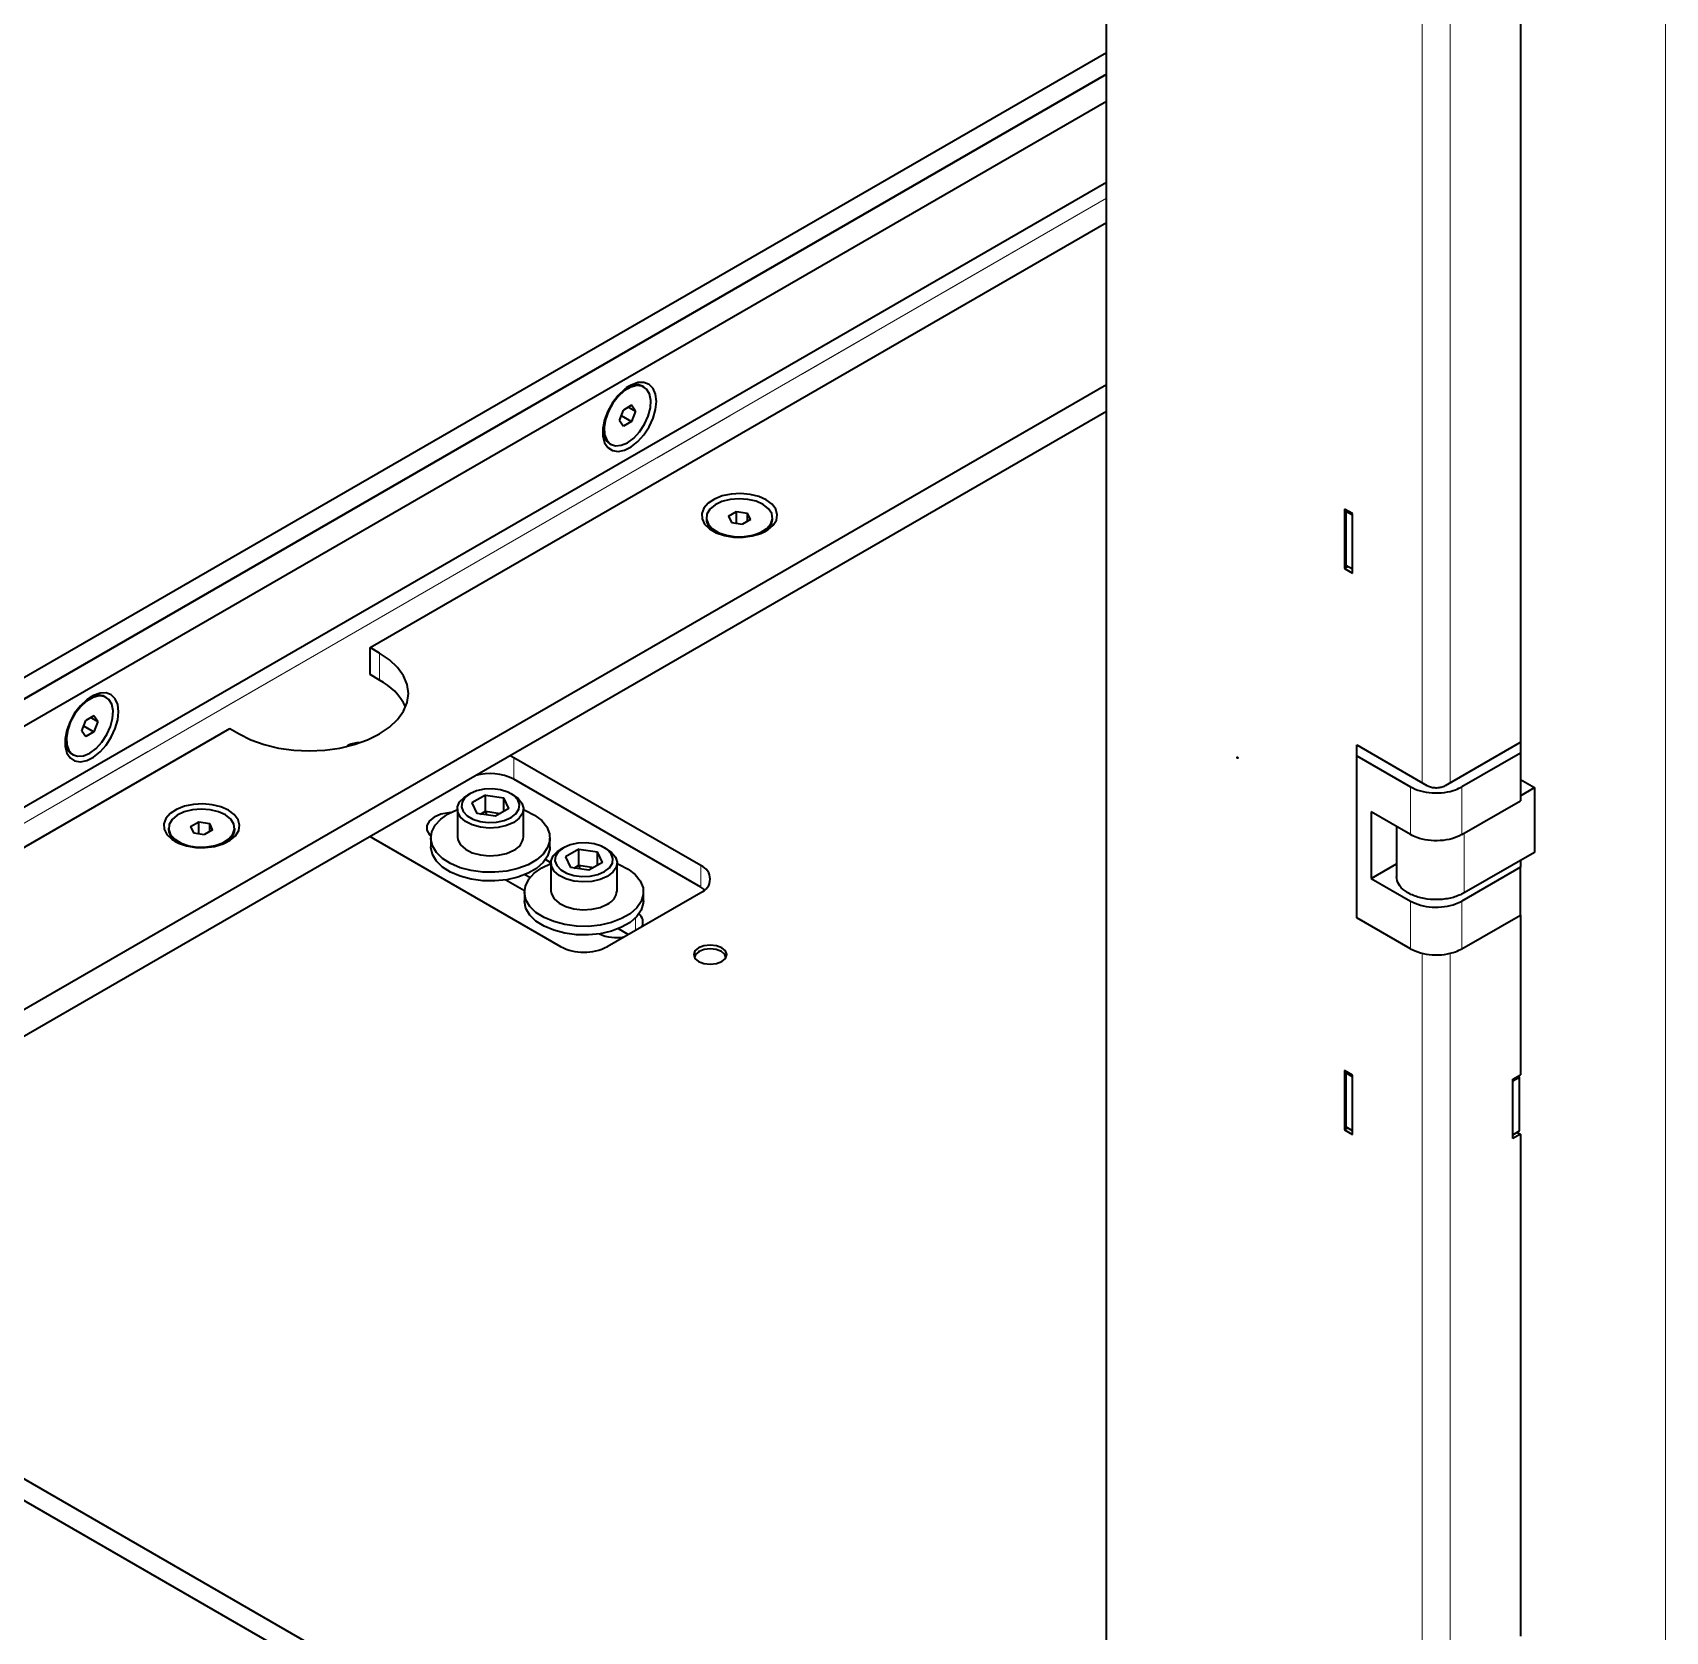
# Paper-space layout 'Blatt1' of a CAD drawing. Header units: millimetres. Extents: x 0 to 1189, y 0 to 841.
# Drawn here: x 493.14 to 517.83, y 116.74 to 140.92 of the extents above; entities that cross this region are included whole.
import ezdxf

# ---------------------------------------------------------------- set-up
doc = ezdxf.new("R2010")
doc.units = ezdxf.units.MM
doc.linetypes.add('PHANTOM', pattern=[12.7, 6.35, -1.27, 1.27, -1.27, 1.27, -1.27])

psp = doc.layouts.new('Blatt1')

# ---------------------------------------------------------------- linework, layer by layer
at = {"color": 8, "linetype": 'Continuous', "lineweight": 18}
for p, q in [((517.828, 192.42), (517.828, 51.241)), ((514.151, 167.054), (514.151, 129.579)), ((514.575, 167.056), (514.575, 129.579)), ((484.983, 124.336), (509.378, 138.419)), ((498.382, 131.133), (498.382, 131.541)), ((500.415, 129.633), (500.415, 129.959)), ((513.974, 129.518), (513.974, 128.796)), ((514.752, 129.518), (514.752, 128.796)), ((514.787, 128.816), (514.787, 127.914)), ((503.244, 128), (503.244, 128.327)), ((513.974, 127.791), (513.974, 127.069)), ((514.752, 127.791), (514.752, 127.069)), ((502.254, 127.347), (502.254, 127.535)), ((514.151, 127.003), (514.151, 89.528)), ((514.575, 127.005), (514.575, 89.528))]:
    psp.add_line(p, q, dxfattribs=at)
at = {"color": 8, "linetype": 'PHANTOM', "lineweight": 18}
for p, q in [((517.828, 192.42), (517.828, 51.241)), ((514.151, 167.054), (514.151, 129.579)), ((514.575, 167.056), (514.575, 129.579)), ((484.983, 124.336), (509.378, 138.419)), ((498.382, 131.133), (498.382, 131.541)), ((500.415, 129.633), (500.415, 129.959)), ((513.974, 129.518), (513.974, 128.796)), ((514.752, 129.518), (514.752, 128.796)), ((514.787, 128.816), (514.787, 127.914)), ((503.244, 128), (503.244, 128.327)), ((513.974, 127.791), (513.974, 127.069)), ((514.752, 127.791), (514.752, 127.069)), ((502.254, 127.347), (502.254, 127.535)), ((514.151, 127.003), (514.151, 89.528)), ((514.575, 127.005), (514.575, 89.528))]:
    psp.add_line(p, q, dxfattribs=at)
at = {"color": 7, "linetype": 'Continuous', "lineweight": 35}
for p, q in [((509.378, 88.601), (509.378, 173.603)), ((515.636, 141.248), (515.636, 130.192)), ((482.742, 125.248), (509.378, 140.624)), ((482.742, 124.921), (509.378, 140.297)), ((509.378, 140.297), (484.134, 125.725)), ((484.488, 125.52), (509.378, 139.889)), ((484.488, 124.296), (509.378, 138.664)), ((498.241, 131.623), (509.378, 138.052)), ((488.094, 123.316), (509.378, 135.603)), ((502.384, 135.564), (502.363, 135.576)), ((509.378, 135.195), (488.448, 123.112)), ((502.013, 135.061), (502.074, 135.217)), ((502.013, 135.061), (502.074, 134.974)), ((502.041, 135.133), (502.195, 135.044)), ((502.195, 135.288), (502.074, 135.217)), ((502.195, 135.044), (502.074, 134.974)), ((502.151, 135.262), (502.256, 135.201)), ((502.256, 135.201), (502.195, 135.288)), ((502.256, 135.201), (502.195, 135.044)), ((501.863, 134.71), (501.885, 134.698)), ((503.327, 133.588), (503.327, 133.563)), ((503.661, 133.613), (503.782, 133.684)), ((503.661, 133.613), (503.705, 133.517)), ((503.782, 133.684), (503.949, 133.658)), ((503.782, 133.505), (503.782, 133.684)), ((503.993, 133.562), (503.871, 133.492)), ((503.993, 133.562), (503.949, 133.658)), ((503.949, 133.536), (503.949, 133.658)), ((504.327, 133.563), (504.327, 133.588)), ((513.097, 133.65), (512.977, 133.719)), ((512.977, 133.719), (512.977, 132.821)), ((512.998, 133.682), (513.019, 133.695)), ((513.097, 133.625), (512.998, 133.682)), ((512.998, 133.682), (512.998, 132.866)), ((513.097, 132.752), (513.097, 133.65)), ((503.705, 133.517), (503.871, 133.492)), ((513.026, 132.85), (512.977, 132.821)), ((513.097, 132.809), (512.998, 132.866)), ((512.977, 132.821), (513.097, 132.752)), ((498.382, 131.541), (498.241, 131.623)), ((498.241, 131.215), (498.241, 131.623)), ((498.382, 131.133), (498.241, 131.215)), ((494.253, 130.87), (494.232, 130.882)), ((485.089, 124.03), (496.12, 130.398)), ((493.881, 130.366), (493.942, 130.523)), ((493.881, 130.366), (493.942, 130.28)), ((493.909, 130.439), (494.064, 130.35)), ((494.064, 130.593), (493.942, 130.523)), ((494.019, 130.568), (494.124, 130.507)), ((494.124, 130.507), (494.064, 130.593)), ((494.124, 130.507), (494.064, 130.35)), ((496.12, 130.398), (496.261, 130.317)), ((494.064, 130.35), (493.942, 130.28)), ((497.905, 130.143), (497.878, 130.125)), ((513.161, 129.988), (513.161, 130.151)), ((513.161, 130.151), (514.221, 129.539)), ((514.504, 129.539), (515.636, 130.192)), ((515.636, 130.192), (515.636, 130.028)), ((493.732, 130.016), (493.753, 130.004)), ((500.415, 129.959), (500.358, 129.988)), ((503.244, 128.327), (500.415, 129.959)), ((513.161, 129.988), (513.974, 129.518)), ((513.161, 127.538), (513.161, 129.988)), ((515.636, 130.028), (514.752, 129.518)), ((515.636, 130.028), (515.636, 129.306)), ((503.244, 128), (500.415, 129.633)), ((515.636, 129.628), (515.848, 129.506)), ((499.75, 129.412), (499.708, 129.388)), ((499.987, 129.394), (499.783, 129.276)), ((499.987, 129.394), (500.266, 129.351)), ((499.987, 129.149), (499.987, 129.394)), ((500.415, 129.388), (500.373, 129.412)), ((515.636, 129.383), (515.848, 129.506)), ((515.848, 129.506), (515.848, 128.526)), ((499.425, 129.11), (499.562, 129.175)), ((499.562, 129.184), (499.562, 128.763)), ((499.783, 129.276), (499.858, 129.115)), ((499.913, 129.106), (499.987, 129.149)), ((499.987, 129.149), (500.21, 129.114)), ((499.987, 129.149), (500.002, 129.093)), ((500.34, 129.19), (500.136, 129.072)), ((500.34, 129.19), (500.266, 129.351)), ((500.266, 129.147), (500.266, 129.351)), ((500.562, 128.763), (500.562, 129.184)), ((513.974, 128.796), (513.38, 129.138)), ((513.38, 129.138), (513.38, 128.134)), ((514.752, 128.796), (515.636, 129.306)), ((495.195, 128.893), (495.195, 128.869)), ((495.529, 128.919), (495.651, 128.989)), ((495.529, 128.919), (495.574, 128.823)), ((495.651, 128.989), (495.817, 128.963)), ((495.651, 128.811), (495.651, 128.989)), ((495.861, 128.868), (495.817, 128.963)), ((495.817, 128.842), (495.817, 128.963)), ((496.195, 128.869), (496.195, 128.893)), ((500.136, 129.072), (499.858, 129.115)), ((513.763, 128.917), (513.763, 128.159)), ((495.574, 128.823), (495.74, 128.797)), ((495.861, 128.868), (495.74, 128.797)), ((498.245, 128.768), (498.294, 128.735)), ((498.294, 128.735), (501.122, 127.102)), ((499.162, 128.743), (499.162, 128.612)), ((500.962, 128.612), (500.962, 128.743)), ((500.976, 128.37), (500.895, 128.417)), ((501.165, 128.596), (501.122, 128.572)), ((501.401, 128.577), (501.197, 128.46)), ((501.197, 128.46), (501.272, 128.299)), ((501.401, 128.577), (501.68, 128.534)), ((501.401, 128.332), (501.401, 128.577)), ((501.755, 128.373), (501.68, 128.534)), ((501.68, 128.33), (501.68, 128.534)), ((501.829, 128.572), (501.787, 128.596)), ((515.848, 128.526), (514.787, 127.914)), ((515.636, 128.403), (515.636, 128.301)), ((500.659, 128.145), (500.583, 128.189)), ((500.839, 128.294), (500.976, 128.359)), ((500.976, 128.367), (500.976, 127.947)), ((501.551, 128.256), (501.272, 128.299)), ((501.328, 128.29), (501.401, 128.332)), ((501.401, 128.332), (501.624, 128.298)), ((501.401, 128.332), (501.416, 128.276)), ((501.755, 128.373), (501.551, 128.256)), ((501.976, 127.947), (501.976, 128.367)), ((513.38, 128.134), (513.763, 128.355)), ((513.38, 128.134), (513.974, 127.791)), ((515.636, 128.301), (514.752, 127.791)), ((515.636, 127.579), (515.636, 128.301)), ((500.295, 128.11), (500.577, 127.948)), ((500.576, 127.927), (500.576, 127.796)), ((501.829, 127.102), (503.244, 127.918)), ((502.376, 127.796), (502.376, 127.927)), ((503.302, 127.959), (503.244, 128)), ((513.974, 127.069), (513.161, 127.538)), ((514.752, 127.069), (515.636, 127.579)), ((515.636, 127.579), (515.636, 125.162)), ((502.147, 127.286), (501.997, 127.372)), ((503.216, 127.028), (503.208, 127.023)), ((503.562, 127.023), (503.554, 127.028)), ((513.097, 125.158), (512.977, 125.227)), ((512.977, 125.227), (512.977, 124.329)), ((512.998, 125.19), (513.019, 125.203)), ((513.097, 125.133), (512.998, 125.19)), ((512.998, 125.19), (512.998, 124.374)), ((513.097, 124.26), (513.097, 125.158)), ((515.523, 125.096), (515.636, 125.162)), ((515.523, 125.072), (515.622, 125.129)), ((515.523, 124.198), (515.523, 125.096)), ((515.622, 125.129), (515.6, 125.141)), ((515.622, 124.313), (515.622, 125.129)), ((513.026, 124.358), (512.977, 124.329)), ((512.977, 124.329), (513.097, 124.26)), ((513.097, 124.317), (512.998, 124.374)), ((515.523, 124.255), (515.622, 124.313)), ((515.636, 124.264), (515.523, 124.198)), ((515.586, 124.292), (515.636, 124.264)), ((515.636, 124.264), (515.636, 116.67)), ((508.37, 110.182), (488.861, 121.444)), ((508.646, 109.696), (488.861, 121.118))]:
    psp.add_line(p, q, dxfattribs=at)
at = {"color": 7, "linetype": 'PHANTOM', "lineweight": 18}
for p, q in [((509.378, 88.601), (509.378, 173.603)), ((515.636, 141.248), (515.636, 130.192)), ((482.742, 125.248), (509.378, 140.624)), ((482.742, 124.921), (509.378, 140.297)), ((509.378, 140.297), (484.134, 125.725)), ((484.488, 125.52), (509.378, 139.889)), ((484.488, 124.296), (509.378, 138.664)), ((498.241, 131.623), (509.378, 138.052)), ((488.094, 123.316), (509.378, 135.603)), ((502.384, 135.564), (502.363, 135.576)), ((509.378, 135.195), (488.448, 123.112)), ((502.013, 135.061), (502.074, 135.217)), ((502.013, 135.061), (502.074, 134.974)), ((502.041, 135.133), (502.195, 135.044)), ((502.195, 135.288), (502.074, 135.217)), ((502.195, 135.044), (502.074, 134.974)), ((502.151, 135.262), (502.256, 135.201)), ((502.256, 135.201), (502.195, 135.288)), ((502.256, 135.201), (502.195, 135.044)), ((501.863, 134.71), (501.885, 134.698)), ((503.327, 133.588), (503.327, 133.563)), ((503.661, 133.613), (503.782, 133.684)), ((503.661, 133.613), (503.705, 133.517)), ((503.782, 133.684), (503.949, 133.658)), ((503.782, 133.505), (503.782, 133.684)), ((503.993, 133.562), (503.871, 133.492)), ((503.993, 133.562), (503.949, 133.658)), ((503.949, 133.536), (503.949, 133.658)), ((504.327, 133.563), (504.327, 133.588)), ((513.097, 133.65), (512.977, 133.719)), ((512.977, 133.719), (512.977, 132.821)), ((512.998, 133.682), (513.019, 133.695)), ((513.097, 133.625), (512.998, 133.682)), ((512.998, 133.682), (512.998, 132.866)), ((513.097, 132.752), (513.097, 133.65)), ((503.705, 133.517), (503.871, 133.492)), ((513.026, 132.85), (512.977, 132.821)), ((513.097, 132.809), (512.998, 132.866)), ((512.977, 132.821), (513.097, 132.752)), ((498.382, 131.541), (498.241, 131.623)), ((498.241, 131.215), (498.241, 131.623)), ((498.382, 131.133), (498.241, 131.215)), ((494.253, 130.87), (494.232, 130.882)), ((485.089, 124.03), (496.12, 130.398)), ((493.881, 130.366), (493.942, 130.523)), ((493.881, 130.366), (493.942, 130.28)), ((493.909, 130.439), (494.064, 130.35)), ((494.064, 130.593), (493.942, 130.523)), ((494.019, 130.568), (494.124, 130.507)), ((494.124, 130.507), (494.064, 130.593)), ((494.124, 130.507), (494.064, 130.35)), ((496.12, 130.398), (496.261, 130.317)), ((494.064, 130.35), (493.942, 130.28)), ((497.905, 130.143), (497.878, 130.125)), ((513.161, 129.988), (513.161, 130.151)), ((513.161, 130.151), (514.221, 129.539)), ((514.504, 129.539), (515.636, 130.192)), ((515.636, 130.192), (515.636, 130.028)), ((493.732, 130.016), (493.753, 130.004)), ((500.415, 129.959), (500.358, 129.988)), ((503.244, 128.327), (500.415, 129.959)), ((513.161, 129.988), (513.974, 129.518)), ((513.161, 127.538), (513.161, 129.988)), ((515.636, 130.028), (514.752, 129.518)), ((515.636, 130.028), (515.636, 129.306)), ((503.244, 128), (500.415, 129.633)), ((515.636, 129.628), (515.848, 129.506)), ((499.75, 129.412), (499.708, 129.388)), ((499.987, 129.394), (499.783, 129.276)), ((499.987, 129.394), (500.266, 129.351)), ((499.987, 129.149), (499.987, 129.394)), ((500.415, 129.388), (500.373, 129.412)), ((515.636, 129.383), (515.848, 129.506)), ((515.848, 129.506), (515.848, 128.526)), ((499.425, 129.11), (499.562, 129.175)), ((499.562, 129.184), (499.562, 128.763)), ((499.783, 129.276), (499.858, 129.115)), ((499.913, 129.106), (499.987, 129.149)), ((499.987, 129.149), (500.21, 129.114)), ((499.987, 129.149), (500.002, 129.093)), ((500.34, 129.19), (500.136, 129.072)), ((500.34, 129.19), (500.266, 129.351)), ((500.266, 129.147), (500.266, 129.351)), ((500.562, 128.763), (500.562, 129.184)), ((513.974, 128.796), (513.38, 129.138)), ((513.38, 129.138), (513.38, 128.134)), ((514.752, 128.796), (515.636, 129.306)), ((495.195, 128.893), (495.195, 128.869)), ((495.529, 128.919), (495.651, 128.989)), ((495.529, 128.919), (495.574, 128.823)), ((495.651, 128.989), (495.817, 128.963)), ((495.651, 128.811), (495.651, 128.989)), ((495.861, 128.868), (495.817, 128.963)), ((495.817, 128.842), (495.817, 128.963)), ((496.195, 128.869), (496.195, 128.893)), ((500.136, 129.072), (499.858, 129.115)), ((513.763, 128.917), (513.763, 128.159)), ((495.574, 128.823), (495.74, 128.797)), ((495.861, 128.868), (495.74, 128.797)), ((498.245, 128.768), (498.294, 128.735)), ((498.294, 128.735), (501.122, 127.102)), ((499.162, 128.743), (499.162, 128.612)), ((500.962, 128.612), (500.962, 128.743)), ((500.976, 128.37), (500.895, 128.417)), ((501.165, 128.596), (501.122, 128.572)), ((501.401, 128.577), (501.197, 128.46)), ((501.197, 128.46), (501.272, 128.299)), ((501.401, 128.577), (501.68, 128.534)), ((501.401, 128.332), (501.401, 128.577)), ((501.755, 128.373), (501.68, 128.534)), ((501.68, 128.33), (501.68, 128.534)), ((501.829, 128.572), (501.787, 128.596)), ((515.848, 128.526), (514.787, 127.914)), ((515.636, 128.403), (515.636, 128.301)), ((500.659, 128.145), (500.583, 128.189)), ((500.839, 128.294), (500.976, 128.359)), ((500.976, 128.367), (500.976, 127.947)), ((501.551, 128.256), (501.272, 128.299)), ((501.328, 128.29), (501.401, 128.332)), ((501.401, 128.332), (501.624, 128.298)), ((501.401, 128.332), (501.416, 128.276)), ((501.755, 128.373), (501.551, 128.256)), ((501.976, 127.947), (501.976, 128.367)), ((513.38, 128.134), (513.763, 128.355)), ((513.38, 128.134), (513.974, 127.791)), ((515.636, 128.301), (514.752, 127.791)), ((515.636, 127.579), (515.636, 128.301)), ((500.295, 128.11), (500.577, 127.948)), ((500.576, 127.927), (500.576, 127.796)), ((501.829, 127.102), (503.244, 127.918)), ((502.376, 127.796), (502.376, 127.927)), ((503.302, 127.959), (503.244, 128)), ((513.974, 127.069), (513.161, 127.538)), ((514.752, 127.069), (515.636, 127.579)), ((515.636, 127.579), (515.636, 125.162)), ((502.147, 127.286), (501.997, 127.372)), ((503.216, 127.028), (503.208, 127.023)), ((503.562, 127.023), (503.554, 127.028)), ((513.097, 125.158), (512.977, 125.227)), ((512.977, 125.227), (512.977, 124.329)), ((512.998, 125.19), (513.019, 125.203)), ((513.097, 125.133), (512.998, 125.19)), ((512.998, 125.19), (512.998, 124.374)), ((513.097, 124.26), (513.097, 125.158)), ((515.523, 125.096), (515.636, 125.162)), ((515.523, 125.072), (515.622, 125.129)), ((515.523, 124.198), (515.523, 125.096)), ((515.622, 125.129), (515.6, 125.141)), ((515.622, 124.313), (515.622, 125.129)), ((513.026, 124.358), (512.977, 124.329)), ((512.977, 124.329), (513.097, 124.26)), ((513.097, 124.317), (512.998, 124.374)), ((515.523, 124.255), (515.622, 124.313)), ((515.636, 124.264), (515.523, 124.198)), ((515.586, 124.292), (515.636, 124.264)), ((515.636, 124.264), (515.636, 116.67)), ((508.37, 110.182), (488.861, 121.444)), ((508.646, 109.696), (488.861, 121.118))]:
    psp.add_line(p, q, dxfattribs=at)
at = {"color": 7, "linetype": 'Continuous', "lineweight": 35, "flags": 128}
for points in [[(502.571, 135.347), (502.558, 135.456), (502.521, 135.544), (502.461, 135.604), (502.383, 135.634), (502.291, 135.631), (502.191, 135.595), (502.089, 135.529), (501.993, 135.437), (501.907, 135.325), (501.837, 135.199), (501.788, 135.068), (501.763, 134.94), (501.763, 134.822), (501.788, 134.723), (501.837, 134.649), (501.907, 134.603), (501.993, 134.59), (502.089, 134.609), (502.191, 134.661), (502.291, 134.74), (502.383, 134.843), (502.461, 134.963), (502.521, 135.093), (502.558, 135.223), (502.571, 135.347)], [(502.135, 134.723), (502.23, 134.793), (502.318, 134.888), (502.393, 135.001), (502.448, 135.124), (502.481, 135.248), (502.487, 135.362), (502.468, 135.46), (502.423, 135.533), (502.358, 135.576), (502.275, 135.587), (502.183, 135.563), (502.086, 135.508), (501.994, 135.424), (501.911, 135.319), (501.846, 135.2), (501.801, 135.075), (501.782, 134.955), (501.788, 134.848), (501.821, 134.762), (501.876, 134.703), (501.951, 134.676), (502.039, 134.683), (502.135, 134.723)], [(504.232, 133.857), (504.119, 133.908), (503.987, 133.941), (503.845, 133.954), (503.702, 133.946), (503.567, 133.918), (503.448, 133.871), (503.353, 133.809), (503.287, 133.735), (503.256, 133.654), (503.261, 133.571), (503.301, 133.492), (503.374, 133.42), (503.475, 133.362), (503.599, 133.319), (503.737, 133.296), (503.881, 133.294), (504.021, 133.312), (504.149, 133.349), (504.257, 133.404), (504.338, 133.473), (504.387, 133.551), (504.4, 133.634), (504.378, 133.715), (504.321, 133.792), (504.232, 133.857)], [(503.956, 133.866), (503.821, 133.876), (503.687, 133.865), (503.562, 133.833), (503.458, 133.782), (503.38, 133.717), (503.336, 133.643), (503.329, 133.565), (503.358, 133.488), (503.422, 133.418), (503.516, 133.362), (503.633, 133.322), (503.765, 133.301), (503.901, 133.302), (504.031, 133.324), (504.147, 133.366), (504.239, 133.424), (504.3, 133.494), (504.326, 133.571), (504.315, 133.65), (504.268, 133.723), (504.188, 133.787), (504.082, 133.836), (503.956, 133.866)], [(496.261, 130.317), (496.44, 130.228), (496.641, 130.157), (496.858, 130.105), (497.087, 130.074), (497.322, 130.063), (497.556, 130.074), (497.785, 130.105), (498.003, 130.157), (498.203, 130.228), (498.382, 130.317), (498.535, 130.42), (498.658, 130.536), (498.748, 130.661), (498.803, 130.794), (498.822, 130.929), (498.803, 131.064), (498.748, 131.197), (498.658, 131.322), (498.535, 131.438), (498.382, 131.541)], [(494.439, 130.653), (494.426, 130.762), (494.389, 130.85), (494.329, 130.91), (494.251, 130.94), (494.159, 130.937), (494.059, 130.901), (493.958, 130.835), (493.861, 130.743), (493.775, 130.63), (493.705, 130.505), (493.656, 130.374), (493.631, 130.245), (493.631, 130.128), (493.656, 130.029), (493.705, 129.954), (493.775, 129.909), (493.861, 129.895), (493.958, 129.915), (494.059, 129.966), (494.159, 130.046), (494.251, 130.149), (494.329, 130.269), (494.389, 130.398), (494.426, 130.529), (494.439, 130.653)], [(494.003, 130.028), (494.098, 130.099), (494.186, 130.194), (494.261, 130.307), (494.317, 130.43), (494.349, 130.553), (494.356, 130.668), (494.336, 130.766), (494.292, 130.839), (494.226, 130.882), (494.144, 130.892), (494.051, 130.869), (493.955, 130.813), (493.862, 130.73), (493.78, 130.624), (493.714, 130.505), (493.67, 130.381), (493.65, 130.261), (493.657, 130.154), (493.689, 130.068), (493.744, 130.009), (493.819, 129.982), (493.907, 129.988), (494.003, 130.028)], [(511.358, 129.951), (511.355, 129.953), (511.353, 129.956), (511.351, 129.959), (511.351, 129.963), (511.351, 129.966), (511.353, 129.967), (511.355, 129.968), (511.358, 129.967), (511.36, 129.965), (511.363, 129.962), (511.364, 129.958), (511.365, 129.955), (511.364, 129.952), (511.363, 129.95), (511.36, 129.95), (511.358, 129.951)], [(500.415, 128.98), (500.307, 128.932), (500.18, 128.903), (500.045, 128.895), (499.91, 128.909), (499.787, 128.943), (499.685, 128.994), (499.61, 129.06), (499.569, 129.135), (499.564, 129.213), (499.596, 129.29), (499.663, 129.358), (499.708, 129.388)], [(500.373, 129.053), (500.448, 129.111), (500.492, 129.179), (500.501, 129.251), (500.474, 129.322), (500.414, 129.385), (500.325, 129.436), (500.215, 129.471), (500.093, 129.486), (499.968, 129.481), (499.851, 129.456), (499.75, 129.412), (499.675, 129.355), (499.632, 129.287), (499.623, 129.215), (499.649, 129.144), (499.709, 129.081), (499.798, 129.03), (499.908, 128.995), (500.03, 128.98), (500.155, 128.985), (500.272, 129.01), (500.373, 129.053)], [(500.415, 129.388), (500.48, 129.342), (500.538, 129.271), (500.561, 129.194), (500.547, 129.116), (500.497, 129.042), (500.415, 128.98)], [(496.101, 129.163), (495.987, 129.214), (495.855, 129.247), (495.713, 129.26), (495.57, 129.252), (495.435, 129.224), (495.316, 129.177), (495.221, 129.115), (495.156, 129.041), (495.124, 128.96), (495.129, 128.877), (495.169, 128.797), (495.242, 128.726), (495.344, 128.667), (495.467, 128.625), (495.606, 128.602), (495.749, 128.599), (495.89, 128.617), (496.018, 128.655), (496.125, 128.71), (496.206, 128.778), (496.255, 128.857), (496.268, 128.939), (496.246, 129.021), (496.189, 129.097), (496.101, 129.163)], [(495.825, 129.172), (495.69, 129.182), (495.555, 129.17), (495.431, 129.138), (495.326, 129.088), (495.249, 129.023), (495.205, 128.949), (495.197, 128.87), (495.226, 128.794), (495.29, 128.724), (495.384, 128.667), (495.501, 128.627), (495.633, 128.607), (495.769, 128.608), (495.9, 128.63), (496.015, 128.671), (496.107, 128.73), (496.168, 128.8), (496.194, 128.877), (496.184, 128.955), (496.137, 129.029), (496.057, 129.093), (495.95, 129.142), (495.825, 129.172)], [(499.457, 129.128), (499.433, 129.126), (499.314, 129.104), (499.213, 129.061), (499.14, 129.003), (499.101, 128.934), (499.101, 128.862), (499.14, 128.793), (499.163, 128.77)], [(500.562, 129.175), (500.594, 129.162), (500.729, 129.091), (500.837, 129.007), (500.913, 128.911), (500.954, 128.809), (500.959, 128.704), (500.927, 128.6), (500.859, 128.502), (500.759, 128.415), (500.63, 128.34), (500.478, 128.282), (500.309, 128.243), (500.13, 128.225), (499.948, 128.228), (499.771, 128.251), (499.605, 128.295), (499.458, 128.357), (499.336, 128.435), (499.244, 128.526), (499.185, 128.626), (499.162, 128.73), (499.176, 128.835), (499.226, 128.936), (499.31, 129.029), (499.425, 129.11), (499.425, 129.11)], [(499.562, 128.763), (499.569, 128.714), (499.61, 128.639), (499.685, 128.574), (499.787, 128.522), (499.91, 128.488), (500.045, 128.475), (500.18, 128.483), (500.307, 128.512), (500.415, 128.559)], [(501.787, 128.237), (501.862, 128.295), (501.906, 128.362), (501.915, 128.435), (501.888, 128.505), (501.828, 128.569), (501.74, 128.62), (501.63, 128.654), (501.507, 128.67), (501.382, 128.665), (501.265, 128.639), (501.165, 128.596), (501.09, 128.538), (501.046, 128.47), (501.037, 128.398), (501.064, 128.328), (501.124, 128.264), (501.212, 128.213), (501.322, 128.178), (501.444, 128.163), (501.569, 128.168), (501.687, 128.194), (501.787, 128.237)], [(500.962, 128.612), (500.959, 128.573), (500.927, 128.469), (500.859, 128.372), (500.759, 128.284), (500.63, 128.21), (500.478, 128.152), (500.309, 128.113), (500.13, 128.094), (499.948, 128.097), (499.771, 128.121), (499.605, 128.165), (499.458, 128.227), (499.336, 128.305), (499.244, 128.395), (499.185, 128.495), (499.162, 128.599), (499.162, 128.612)], [(501.829, 128.163), (501.721, 128.116), (501.594, 128.087), (501.459, 128.079), (501.325, 128.092), (501.202, 128.126), (501.099, 128.178), (501.024, 128.244), (500.983, 128.318), (500.978, 128.397), (501.011, 128.473), (501.077, 128.542), (501.122, 128.572)], [(501.829, 128.572), (501.894, 128.526), (501.952, 128.455), (501.976, 128.377), (501.962, 128.299), (501.912, 128.226), (501.829, 128.163)], [(501.976, 128.359), (502.009, 128.345), (502.144, 128.275), (502.251, 128.19), (502.327, 128.095), (502.369, 127.992), (502.373, 127.887), (502.341, 127.784), (502.274, 127.686), (502.173, 127.598), (502.045, 127.524), (501.893, 127.466), (501.723, 127.427), (501.544, 127.408), (501.362, 127.411), (501.185, 127.435), (501.019, 127.479), (500.872, 127.541), (500.75, 127.619), (500.658, 127.71), (500.599, 127.809), (500.576, 127.913), (500.59, 128.018), (500.64, 128.119), (500.724, 128.212), (500.839, 128.294), (500.839, 128.294)], [(500.976, 127.947), (500.983, 127.898), (501.024, 127.823), (501.099, 127.757), (501.202, 127.706), (501.325, 127.672), (501.459, 127.658), (501.594, 127.667), (501.721, 127.695), (501.829, 127.743)], [(502.376, 127.796), (502.373, 127.756), (502.341, 127.653), (502.274, 127.555), (502.173, 127.468), (502.045, 127.393), (501.893, 127.335), (501.723, 127.296), (501.544, 127.278), (501.362, 127.281), (501.185, 127.304), (501.019, 127.348), (500.872, 127.41), (500.75, 127.488), (500.658, 127.579), (500.599, 127.678), (500.576, 127.783), (500.576, 127.796)], [(503.208, 127.082), (503.154, 127.035), (503.135, 126.98), (503.154, 126.924), (503.208, 126.877), (503.289, 126.846), (503.385, 126.835), (503.481, 126.846), (503.562, 126.877), (503.616, 126.924), (503.635, 126.98), (503.616, 127.035), (503.562, 127.082), (503.481, 127.113), (503.385, 127.124), (503.289, 127.113), (503.208, 127.082)], [(503.216, 127.028), (503.165, 126.983), (503.147, 126.936)], [(503.623, 126.936), (503.606, 126.983), (503.554, 127.028), (503.476, 127.058), (503.385, 127.068), (503.294, 127.058), (503.216, 127.028)]]:
    psp.add_lwpolyline(points, dxfattribs=at)
at = {"color": 7, "linetype": 'PHANTOM', "lineweight": 18, "flags": 128}
for points in [[(502.571, 135.347), (502.558, 135.456), (502.521, 135.544), (502.461, 135.604), (502.383, 135.634), (502.291, 135.631), (502.191, 135.595), (502.089, 135.529), (501.993, 135.437), (501.907, 135.325), (501.837, 135.199), (501.788, 135.068), (501.763, 134.94), (501.763, 134.822), (501.788, 134.723), (501.837, 134.649), (501.907, 134.603), (501.993, 134.59), (502.089, 134.609), (502.191, 134.661), (502.291, 134.74), (502.383, 134.843), (502.461, 134.963), (502.521, 135.093), (502.558, 135.223), (502.571, 135.347)], [(502.135, 134.723), (502.23, 134.793), (502.318, 134.888), (502.393, 135.001), (502.448, 135.124), (502.481, 135.248), (502.487, 135.362), (502.468, 135.46), (502.423, 135.533), (502.358, 135.576), (502.275, 135.587), (502.183, 135.563), (502.086, 135.508), (501.994, 135.424), (501.911, 135.319), (501.846, 135.2), (501.801, 135.075), (501.782, 134.955), (501.788, 134.848), (501.821, 134.762), (501.876, 134.703), (501.951, 134.676), (502.039, 134.683), (502.135, 134.723)], [(504.232, 133.857), (504.119, 133.908), (503.987, 133.941), (503.845, 133.954), (503.702, 133.946), (503.567, 133.918), (503.448, 133.871), (503.353, 133.809), (503.287, 133.735), (503.256, 133.654), (503.261, 133.571), (503.301, 133.492), (503.374, 133.42), (503.475, 133.362), (503.599, 133.319), (503.737, 133.296), (503.881, 133.294), (504.021, 133.312), (504.149, 133.349), (504.257, 133.404), (504.338, 133.473), (504.387, 133.551), (504.4, 133.634), (504.378, 133.715), (504.321, 133.792), (504.232, 133.857)], [(503.956, 133.866), (503.821, 133.876), (503.687, 133.865), (503.562, 133.833), (503.458, 133.782), (503.38, 133.717), (503.336, 133.643), (503.329, 133.565), (503.358, 133.488), (503.422, 133.418), (503.516, 133.362), (503.633, 133.322), (503.765, 133.301), (503.901, 133.302), (504.031, 133.324), (504.147, 133.366), (504.239, 133.424), (504.3, 133.494), (504.326, 133.571), (504.315, 133.65), (504.268, 133.723), (504.188, 133.787), (504.082, 133.836), (503.956, 133.866)], [(496.261, 130.317), (496.44, 130.228), (496.641, 130.157), (496.858, 130.105), (497.087, 130.074), (497.322, 130.063), (497.556, 130.074), (497.785, 130.105), (498.003, 130.157), (498.203, 130.228), (498.382, 130.317), (498.535, 130.42), (498.658, 130.536), (498.748, 130.661), (498.803, 130.794), (498.822, 130.929), (498.803, 131.064), (498.748, 131.197), (498.658, 131.322), (498.535, 131.438), (498.382, 131.541)], [(494.439, 130.653), (494.426, 130.762), (494.389, 130.85), (494.329, 130.91), (494.251, 130.94), (494.159, 130.937), (494.059, 130.901), (493.958, 130.835), (493.861, 130.743), (493.775, 130.63), (493.705, 130.505), (493.656, 130.374), (493.631, 130.245), (493.631, 130.128), (493.656, 130.029), (493.705, 129.954), (493.775, 129.909), (493.861, 129.895), (493.958, 129.915), (494.059, 129.966), (494.159, 130.046), (494.251, 130.149), (494.329, 130.269), (494.389, 130.398), (494.426, 130.529), (494.439, 130.653)], [(494.003, 130.028), (494.098, 130.099), (494.186, 130.194), (494.261, 130.307), (494.317, 130.43), (494.349, 130.553), (494.356, 130.668), (494.336, 130.766), (494.292, 130.839), (494.226, 130.882), (494.144, 130.892), (494.051, 130.869), (493.955, 130.813), (493.862, 130.73), (493.78, 130.624), (493.714, 130.505), (493.67, 130.381), (493.65, 130.261), (493.657, 130.154), (493.689, 130.068), (493.744, 130.009), (493.819, 129.982), (493.907, 129.988), (494.003, 130.028)], [(511.358, 129.951), (511.355, 129.953), (511.353, 129.956), (511.351, 129.959), (511.351, 129.963), (511.351, 129.966), (511.353, 129.967), (511.355, 129.968), (511.358, 129.967), (511.36, 129.965), (511.363, 129.962), (511.364, 129.958), (511.365, 129.955), (511.364, 129.952), (511.363, 129.95), (511.36, 129.95), (511.358, 129.951)], [(500.415, 128.98), (500.307, 128.932), (500.18, 128.903), (500.045, 128.895), (499.91, 128.909), (499.787, 128.943), (499.685, 128.994), (499.61, 129.06), (499.569, 129.135), (499.564, 129.213), (499.596, 129.29), (499.663, 129.358), (499.708, 129.388)], [(500.373, 129.053), (500.448, 129.111), (500.492, 129.179), (500.501, 129.251), (500.474, 129.322), (500.414, 129.385), (500.325, 129.436), (500.215, 129.471), (500.093, 129.486), (499.968, 129.481), (499.851, 129.456), (499.75, 129.412), (499.675, 129.355), (499.632, 129.287), (499.623, 129.215), (499.649, 129.144), (499.709, 129.081), (499.798, 129.03), (499.908, 128.995), (500.03, 128.98), (500.155, 128.985), (500.272, 129.01), (500.373, 129.053)], [(500.415, 129.388), (500.48, 129.342), (500.538, 129.271), (500.561, 129.194), (500.547, 129.116), (500.497, 129.042), (500.415, 128.98)], [(496.101, 129.163), (495.987, 129.214), (495.855, 129.247), (495.713, 129.26), (495.57, 129.252), (495.435, 129.224), (495.316, 129.177), (495.221, 129.115), (495.156, 129.041), (495.124, 128.96), (495.129, 128.877), (495.169, 128.797), (495.242, 128.726), (495.344, 128.667), (495.467, 128.625), (495.606, 128.602), (495.749, 128.599), (495.89, 128.617), (496.018, 128.655), (496.125, 128.71), (496.206, 128.778), (496.255, 128.857), (496.268, 128.939), (496.246, 129.021), (496.189, 129.097), (496.101, 129.163)], [(495.825, 129.172), (495.69, 129.182), (495.555, 129.17), (495.431, 129.138), (495.326, 129.088), (495.249, 129.023), (495.205, 128.949), (495.197, 128.87), (495.226, 128.794), (495.29, 128.724), (495.384, 128.667), (495.501, 128.627), (495.633, 128.607), (495.769, 128.608), (495.9, 128.63), (496.015, 128.671), (496.107, 128.73), (496.168, 128.8), (496.194, 128.877), (496.184, 128.955), (496.137, 129.029), (496.057, 129.093), (495.95, 129.142), (495.825, 129.172)], [(499.457, 129.128), (499.433, 129.126), (499.314, 129.104), (499.213, 129.061), (499.14, 129.003), (499.101, 128.934), (499.101, 128.862), (499.14, 128.793), (499.163, 128.77)], [(500.562, 129.175), (500.594, 129.162), (500.729, 129.091), (500.837, 129.007), (500.913, 128.911), (500.954, 128.809), (500.959, 128.704), (500.927, 128.6), (500.859, 128.502), (500.759, 128.415), (500.63, 128.34), (500.478, 128.282), (500.309, 128.243), (500.13, 128.225), (499.948, 128.228), (499.771, 128.251), (499.605, 128.295), (499.458, 128.357), (499.336, 128.435), (499.244, 128.526), (499.185, 128.626), (499.162, 128.73), (499.176, 128.835), (499.226, 128.936), (499.31, 129.029), (499.425, 129.11), (499.425, 129.11)], [(499.562, 128.763), (499.569, 128.714), (499.61, 128.639), (499.685, 128.574), (499.787, 128.522), (499.91, 128.488), (500.045, 128.475), (500.18, 128.483), (500.307, 128.512), (500.415, 128.559)], [(501.787, 128.237), (501.862, 128.295), (501.906, 128.362), (501.915, 128.435), (501.888, 128.505), (501.828, 128.569), (501.74, 128.62), (501.63, 128.654), (501.507, 128.67), (501.382, 128.665), (501.265, 128.639), (501.165, 128.596), (501.09, 128.538), (501.046, 128.47), (501.037, 128.398), (501.064, 128.328), (501.124, 128.264), (501.212, 128.213), (501.322, 128.178), (501.444, 128.163), (501.569, 128.168), (501.687, 128.194), (501.787, 128.237)], [(500.962, 128.612), (500.959, 128.573), (500.927, 128.469), (500.859, 128.372), (500.759, 128.284), (500.63, 128.21), (500.478, 128.152), (500.309, 128.113), (500.13, 128.094), (499.948, 128.097), (499.771, 128.121), (499.605, 128.165), (499.458, 128.227), (499.336, 128.305), (499.244, 128.395), (499.185, 128.495), (499.162, 128.599), (499.162, 128.612)], [(501.829, 128.163), (501.721, 128.116), (501.594, 128.087), (501.459, 128.079), (501.325, 128.092), (501.202, 128.126), (501.099, 128.178), (501.024, 128.244), (500.983, 128.318), (500.978, 128.397), (501.011, 128.473), (501.077, 128.542), (501.122, 128.572)], [(501.829, 128.572), (501.894, 128.526), (501.952, 128.455), (501.976, 128.377), (501.962, 128.299), (501.912, 128.226), (501.829, 128.163)], [(501.976, 128.359), (502.009, 128.345), (502.144, 128.275), (502.251, 128.19), (502.327, 128.095), (502.369, 127.992), (502.373, 127.887), (502.341, 127.784), (502.274, 127.686), (502.173, 127.598), (502.045, 127.524), (501.893, 127.466), (501.723, 127.427), (501.544, 127.408), (501.362, 127.411), (501.185, 127.435), (501.019, 127.479), (500.872, 127.541), (500.75, 127.619), (500.658, 127.71), (500.599, 127.809), (500.576, 127.913), (500.59, 128.018), (500.64, 128.119), (500.724, 128.212), (500.839, 128.294), (500.839, 128.294)], [(500.976, 127.947), (500.983, 127.898), (501.024, 127.823), (501.099, 127.757), (501.202, 127.706), (501.325, 127.672), (501.459, 127.658), (501.594, 127.667), (501.721, 127.695), (501.829, 127.743)], [(502.376, 127.796), (502.373, 127.756), (502.341, 127.653), (502.274, 127.555), (502.173, 127.468), (502.045, 127.393), (501.893, 127.335), (501.723, 127.296), (501.544, 127.278), (501.362, 127.281), (501.185, 127.304), (501.019, 127.348), (500.872, 127.41), (500.75, 127.488), (500.658, 127.579), (500.599, 127.678), (500.576, 127.783), (500.576, 127.796)], [(503.208, 127.082), (503.154, 127.035), (503.135, 126.98), (503.154, 126.924), (503.208, 126.877), (503.289, 126.846), (503.385, 126.835), (503.481, 126.846), (503.562, 126.877), (503.616, 126.924), (503.635, 126.98), (503.616, 127.035), (503.562, 127.082), (503.481, 127.113), (503.385, 127.124), (503.289, 127.113), (503.208, 127.082)], [(503.216, 127.028), (503.165, 126.983), (503.147, 126.936)], [(503.623, 126.936), (503.606, 126.983), (503.554, 127.028), (503.476, 127.058), (503.385, 127.068), (503.294, 127.058), (503.216, 127.028)]]:
    psp.add_lwpolyline(points, dxfattribs=at)
at = {"color": 7, "linetype": 'Continuous', "lineweight": 35}
for centre, radius, start, end in [((502.26, 135.348), 0.251, 65.6239, 125.699), ((501.99, 134.899), 0.227, 182.8878, 236.2187), ((503.565, 133.583), 0.239, 184.7774, 240.9557), ((504.091, 133.582), 0.237, 298.7416, 355.5253), ((497.981, 130.346), 0.884, 25.4126, 63.0068), ((494.13, 130.663), 0.241, 65.0843, 120.6791), ((493.863, 130.21), 0.234, 178.4209, 235.8264), ((498.079, 129.807), 0.378, 88.3104, 117.3725), ((500.058, 128.931), 0.788, 63.0592, 106.3919), ((495.433, 128.889), 0.239, 184.7748, 240.9306), ((495.959, 128.887), 0.237, 298.7667, 355.5276), ((500.314, 128.787), 0.249, 294.0627, 354.6172), ((503.166, 128.123), 0.218, 290.7834, 69.2166), ((501.728, 127.97), 0.249, 294.0627, 354.6172), ((502.212, 127.47), 0.157, 335.8013, 53.2838), ((501.971, 127.871), 0.633, 245.6308, 279.9842), ((501.476, 127.784), 0.769, 242.6097, 297.3903)]:
    psp.add_arc(centre, radius, start, end, dxfattribs=at)
at = {"color": 7, "linetype": 'PHANTOM', "lineweight": 18}
for centre, radius, start, end in [((502.26, 135.348), 0.251, 65.6239, 125.699), ((501.99, 134.899), 0.227, 182.8878, 236.2187), ((503.566, 133.583), 0.239, 184.8017, 241.1967), ((504.091, 133.582), 0.237, 298.5004, 355.5024), ((497.981, 130.346), 0.884, 25.4126, 63.0068), ((494.128, 130.653), 0.251, 65.6239, 125.699), ((493.858, 130.205), 0.227, 182.8878, 236.2187), ((498.079, 129.807), 0.378, 88.3104, 117.3725), ((500.058, 128.931), 0.788, 63.0592, 106.3919), ((495.434, 128.889), 0.239, 184.7904, 241.0849), ((495.959, 128.887), 0.237, 298.6123, 355.513), ((500.314, 128.787), 0.249, 294.0627, 354.6172), ((503.166, 128.123), 0.218, 290.7834, 69.2166), ((501.728, 127.97), 0.249, 294.0627, 354.6172), ((502.212, 127.47), 0.157, 335.8013, 53.2838), ((501.971, 127.871), 0.633, 245.6308, 279.9842), ((501.476, 127.784), 0.769, 242.6097, 297.3903)]:
    psp.add_arc(centre, radius, start, end, dxfattribs=at)
at = {"color": 7, "linetype": 'Continuous', "lineweight": 35}
for points, knots in [([(513.974, 129.518), (514.022, 129.495), (514.118, 129.45), (514.302, 129.421), (514.488, 129.428), (514.644, 129.464), (514.721, 129.503), (514.752, 129.518)], [0, 0, 0, 0, 0.214711, 0.429424, 0.644066, 0.858735, 1, 1, 1, 1]), ([(514.221, 129.539), (514.239, 129.53), (514.274, 129.514), (514.341, 129.503), (514.408, 129.506), (514.465, 129.519), (514.493, 129.533), (514.504, 129.539)], [0, 0, 0, 0, 0.214704, 0.429402, 0.644221, 0.858963, 1, 1, 1, 1]), ([(514.752, 128.796), (514.704, 128.773), (514.608, 128.727), (514.424, 128.699), (514.237, 128.705), (514.082, 128.741), (514.005, 128.78), (513.974, 128.796)], [0, 0, 0, 0, 0.214711, 0.429424, 0.644066, 0.858735, 1, 1, 1, 1]), ([(514.787, 127.914), (514.735, 127.889), (514.63, 127.839), (514.43, 127.808), (514.226, 127.814), (514.036, 127.86), (513.884, 127.94), (513.782, 128.043), (513.77, 128.12), (513.763, 128.159)], [0, 0, 0, 0, 0.143174, 0.286348, 0.429527, 0.572707, 0.715888, 0.85907, 1, 1, 1, 1]), ([(513.974, 127.791), (514.022, 127.768), (514.118, 127.723), (514.302, 127.694), (514.488, 127.701), (514.644, 127.737), (514.721, 127.776), (514.752, 127.791)], [0, 0, 0, 0, 0.214711, 0.429424, 0.644066, 0.858735, 1, 1, 1, 1]), ([(513.974, 127.069), (514.022, 127.046), (514.118, 127), (514.302, 126.972), (514.488, 126.978), (514.644, 127.014), (514.721, 127.053), (514.752, 127.069)], [0, 0, 0, 0, 0.214711, 0.429424, 0.644066, 0.858735, 1, 1, 1, 1])]:
    psp.add_open_spline(points, degree=3, knots=knots, dxfattribs=at)
at = {"color": 7, "linetype": 'PHANTOM', "lineweight": 18}
for points, knots in [([(513.974, 129.518), (514.022, 129.495), (514.118, 129.45), (514.302, 129.421), (514.488, 129.428), (514.644, 129.464), (514.721, 129.503), (514.752, 129.518)], [0, 0, 0, 0, 0.214711, 0.429424, 0.644066, 0.858735, 1, 1, 1, 1]), ([(514.221, 129.539), (514.239, 129.53), (514.274, 129.514), (514.341, 129.503), (514.408, 129.506), (514.465, 129.519), (514.493, 129.533), (514.504, 129.539)], [0, 0, 0, 0, 0.214704, 0.429402, 0.644221, 0.858963, 1, 1, 1, 1]), ([(514.752, 128.796), (514.704, 128.773), (514.608, 128.727), (514.424, 128.699), (514.237, 128.705), (514.082, 128.741), (514.005, 128.78), (513.974, 128.796)], [0, 0, 0, 0, 0.214711, 0.429424, 0.644066, 0.858735, 1, 1, 1, 1]), ([(514.787, 127.914), (514.735, 127.889), (514.63, 127.839), (514.43, 127.808), (514.226, 127.814), (514.036, 127.86), (513.884, 127.94), (513.782, 128.043), (513.77, 128.12), (513.763, 128.159)], [0, 0, 0, 0, 0.1431742, 0.2863481, 0.4295267, 0.5727066, 0.7158878, 0.8590701, 1, 1, 1, 1]), ([(513.974, 127.791), (514.022, 127.768), (514.118, 127.723), (514.302, 127.694), (514.488, 127.701), (514.644, 127.737), (514.721, 127.776), (514.752, 127.791)], [0, 0, 0, 0, 0.214711, 0.429424, 0.644066, 0.858735, 1, 1, 1, 1]), ([(513.974, 127.069), (514.022, 127.046), (514.118, 127), (514.302, 126.972), (514.488, 126.978), (514.644, 127.014), (514.721, 127.053), (514.752, 127.069)], [0, 0, 0, 0, 0.214711, 0.429424, 0.644066, 0.858735, 1, 1, 1, 1])]:
    psp.add_open_spline(points, degree=3, knots=knots, dxfattribs=at)

doc.saveas('drawing.dxf')
